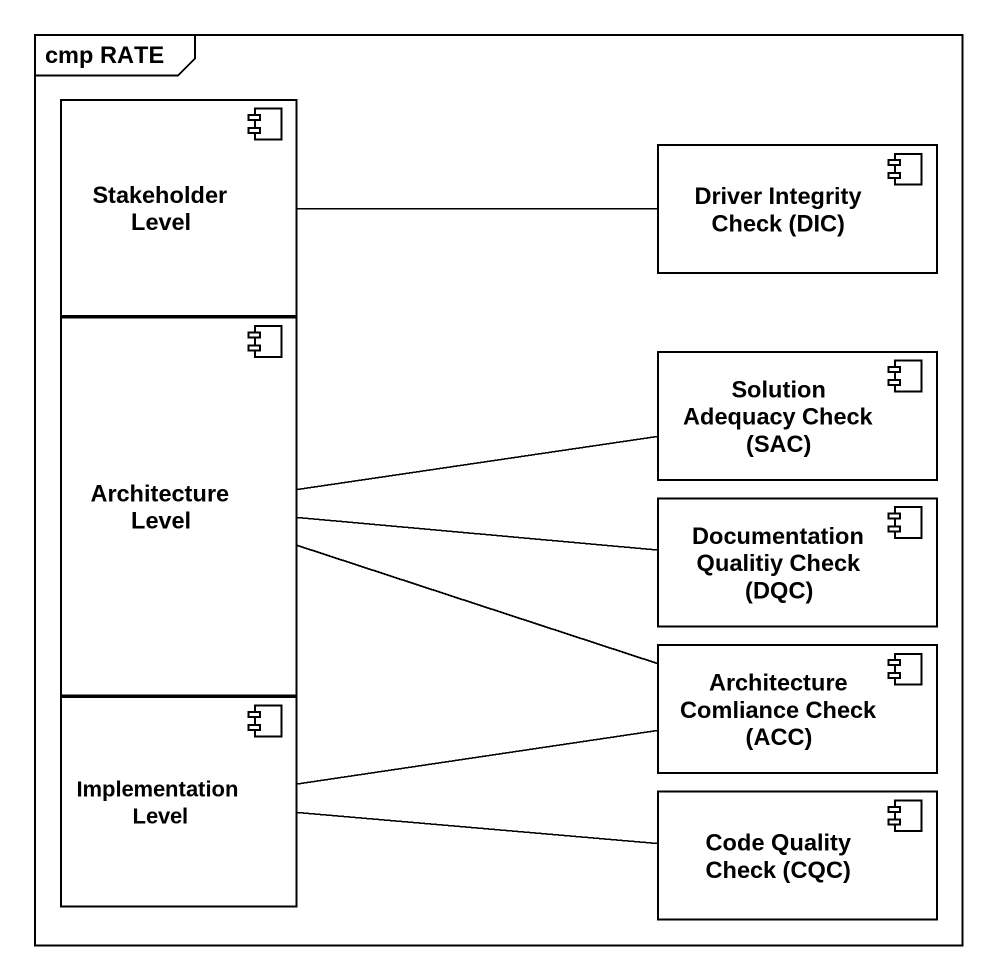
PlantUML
@startuml
mainframe cmp RATE
component "Stakeholder Level" as Stakeholder_Level #FFFFFF
component "Driver Integrity Check (DIC)" as Driver_Integrity_Check_DIC #FFFFFF
component "Architecture Level" as Architecture_Level #FFFFFF
component "Solution Adequacy Check (SAC)" as Solution_Adequacy_Check_SAC #FFFFFF
component "Documentation Qualitiy Check (DQC)" as Documentation_Qualitiy #FFFFFF
component "Implementation Level" as Implementation_Level #FFFFFF
component "Architecture Comliance Check (ACC)" as Architecture_Comliance #FFFFFF
component "Code Quality Check (CQC)" as Code_Quality_Check_CQC #FFFFFF
Stakeholder_Level -right- Driver_Integrity_Check_DIC
Architecture_Level -right- Solution_Adequacy_Check_SAC
Architecture_Level -right- Documentation_Qualitiy
Architecture_Level -right- Architecture_Comliance
Implementation_Level -right- Architecture_Comliance
Implementation_Level -right- Code_Quality_Check_CQC
@enduml
